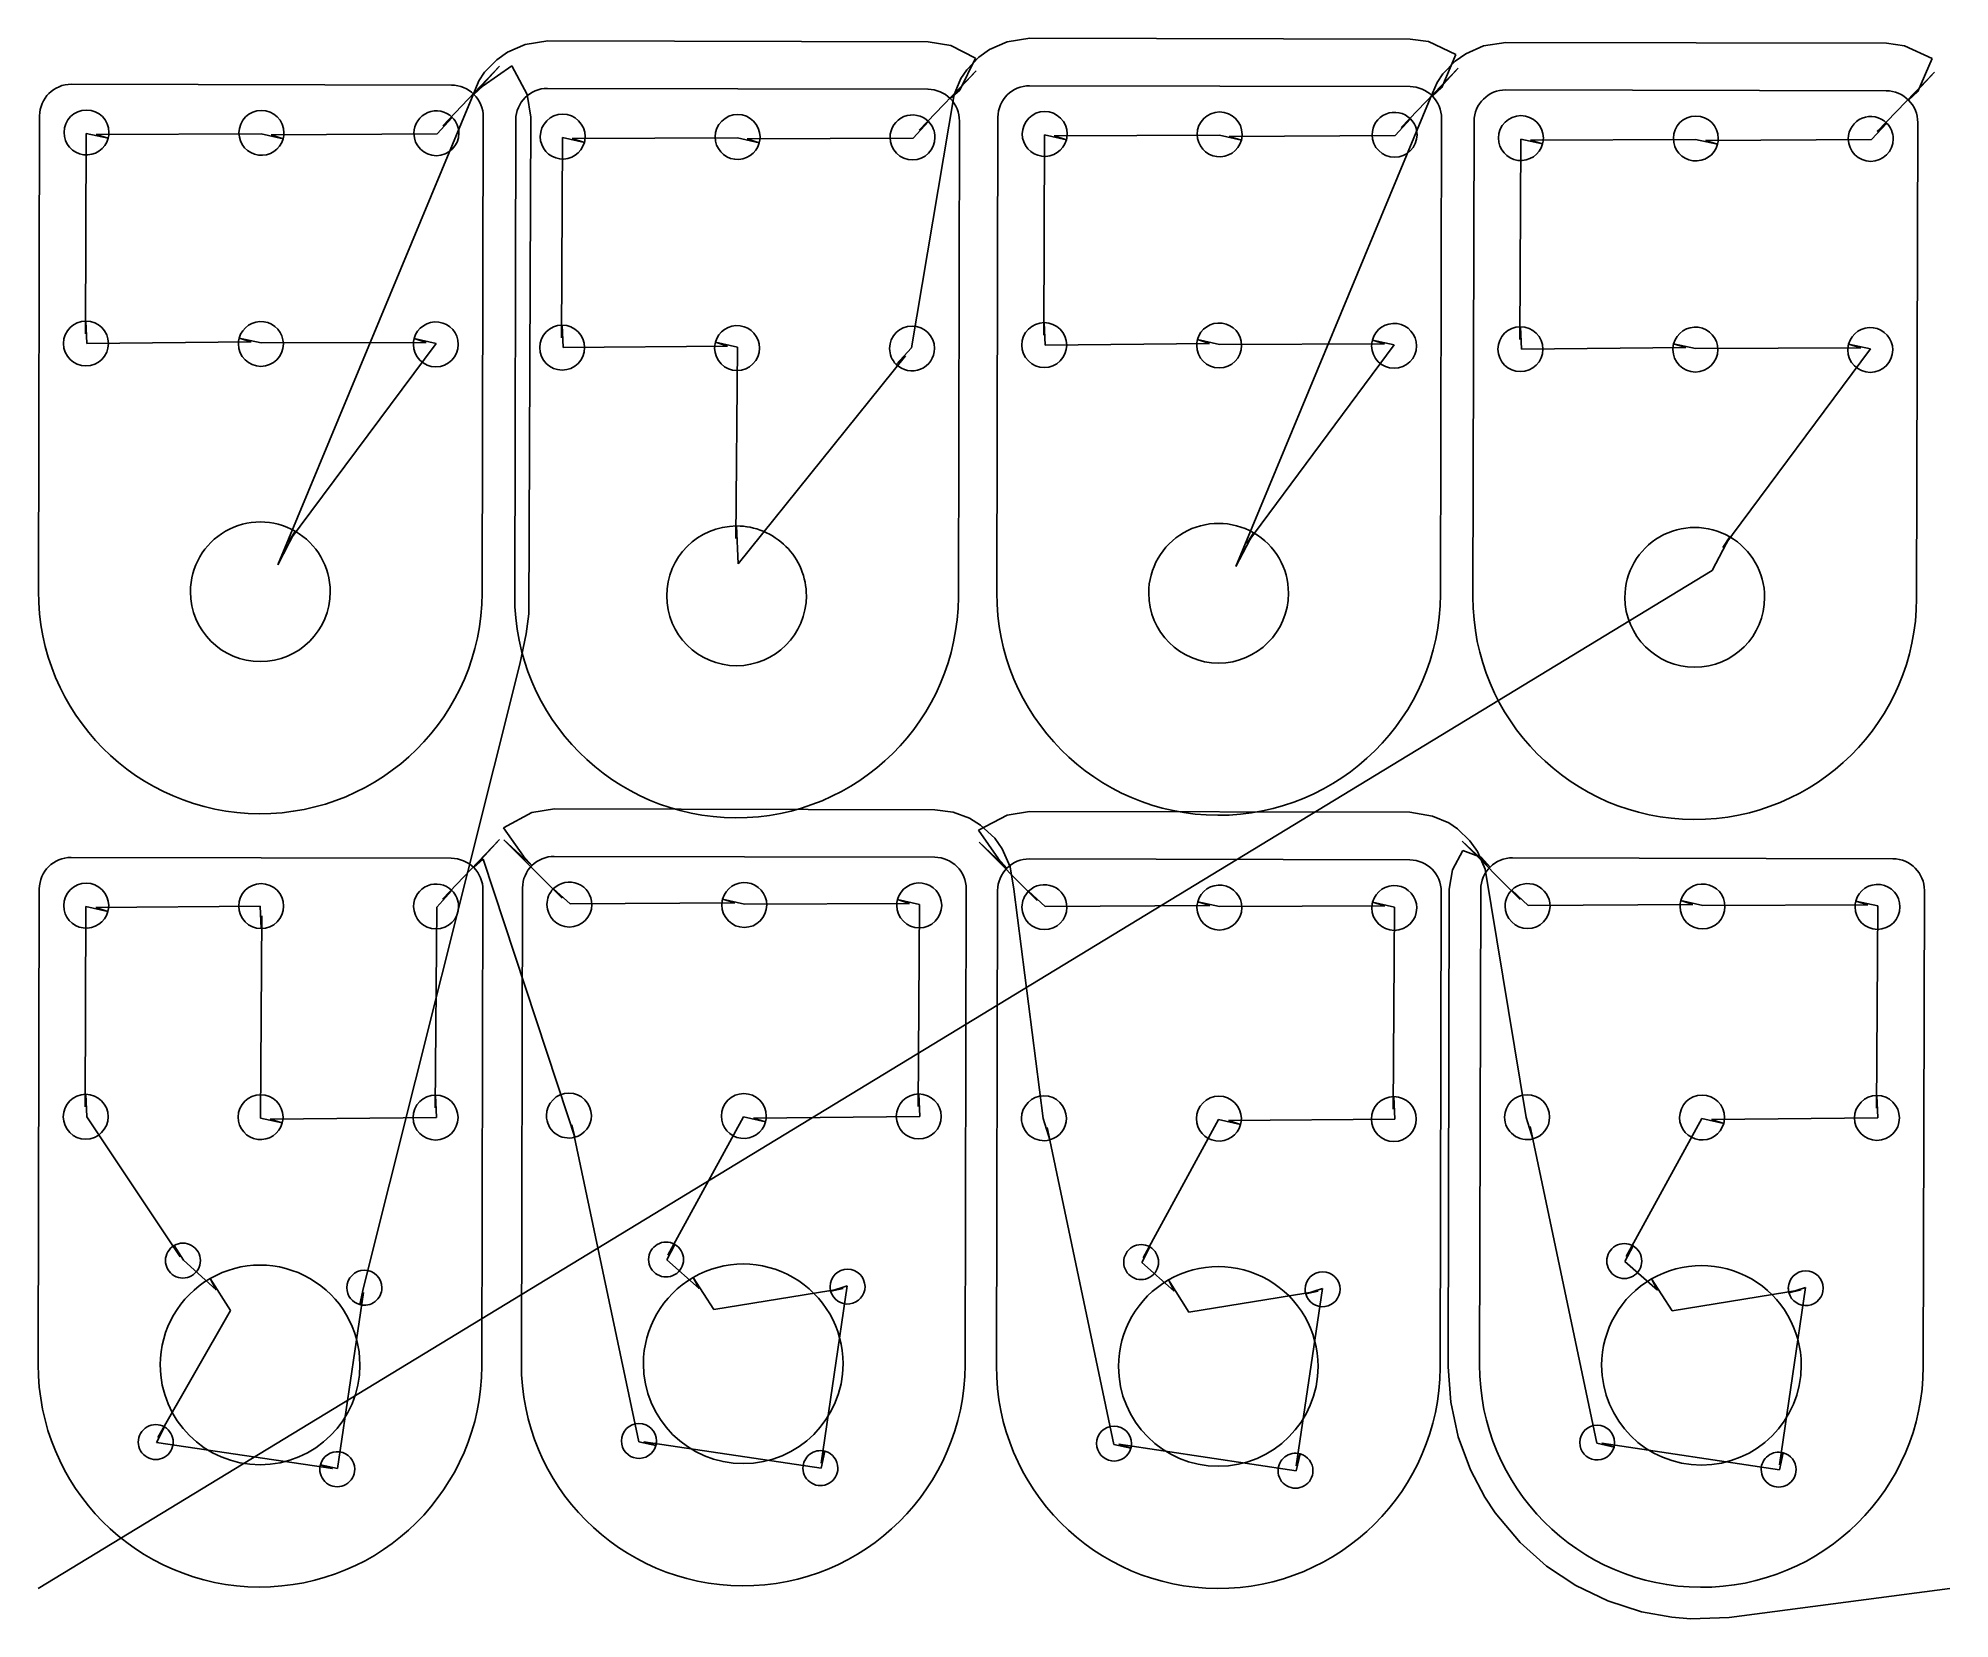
# Model space of a CAD drawing. Header units: inches. Extents: x 0.28 to 7.82, y 0.11 to 6.35.
import ezdxf

# ---------------------------------------------------------------- set-up
doc = ezdxf.new("R2010")
doc.units = ezdxf.units.IN
doc.layers.get('0').update_dxf_attribs({"linetype": 'CONTINUOUS'})
doc.layers.add('3', color=7, linetype='CONTINUOUS')
doc.layers.add('9', color=7, linetype='CONTINUOUS')

msp = doc.modelspace()

# ---------------------------------------------------------------- linework, layer by layer
at = {"color": 0, "linetype": 'CONTINUOUS'}
for p, q in [((2.2926, 6.3376), (2.2041, 6.3233)), ((3.7931, 6.3341), (2.2926, 6.3376)), ((3.8824, 6.319), (3.7931, 6.3341)), ((4.1055, 6.3336), (4.0352, 6.3031)), ((4.194, 6.3479), (4.1055, 6.3336)), ((5.6946, 6.3444), (4.194, 6.3479)), ((5.7666, 6.3346), (5.6946, 6.3444)), ((5.8752, 6.284), (5.7666, 6.3346)), ((2.092, 6.2632), (2.0439, 6.2136)), ((2.1337, 6.2928), (2.092, 6.2632)), ((2.2041, 6.3233), (2.1337, 6.2928)), ((3.9803, 6.2696), (3.8824, 6.319)), ((3.9177, 6.1432), (3.9803, 6.2696)), ((3.9934, 6.2735), (3.9453, 6.2238)), ((4.0352, 6.3031), (3.9934, 6.2735)), ((5.8191, 6.1534), (5.8752, 6.284)), ((5.9135, 6.2868), (5.8717, 6.2573)), ((5.9838, 6.3174), (5.9135, 6.2868)), ((6.0723, 6.3316), (5.9838, 6.3174)), ((7.5729, 6.3282), (6.0723, 6.3316)), ((7.6449, 6.3184), (7.5729, 6.3282)), ((7.7535, 6.2678), (7.6449, 6.3184)), ((7.6974, 6.1372), (7.7535, 6.2678)), ((1.8791, 6.0018), (2.1031, 6.237)), ((2.0439, 6.2136), (2.0212, 6.1793)), ((2.0387, 6.1601), (2.1506, 6.2389)), ((2.1506, 6.2389), (2.2116, 6.1262)), ((3.7575, 5.9856), (3.9825, 6.2197)), ((3.9227, 6.1896), (3.8958, 6.1259)), ((3.9453, 6.2238), (3.9227, 6.1896)), ((5.6589, 5.9959), (5.8839, 6.23)), ((5.8236, 6.2076), (5.801, 6.1734)), ((5.8717, 6.2573), (5.8236, 6.2076)), ((7.5372, 5.9797), (7.7622, 6.2137)), ((1.9944, 6.1156), (1.2277, 4.2702)), ((2.0212, 6.1793), (1.9944, 6.1156)), ((2.2116, 6.1262), (2.226, 6.0369)), ((3.8958, 6.1259), (3.727, 5.1268)), ((5.7741, 6.1097), (5.0074, 4.2642)), ((5.801, 6.1734), (5.7741, 6.1097)), ((2.226, 6.0369), (2.2181, 4.0779)), ((0.4693, 5.1822), (0.4725, 5.9724)), ((0.5113, 5.9683), (1.1625, 5.9708)), ((1.2013, 5.9667), (1.8562, 5.9703)), ((4.249, 5.1762), (4.2522, 5.9665)), ((4.291, 5.9623), (4.9422, 5.9649)), ((4.981, 5.9607), (5.6359, 5.9643)), ((2.3476, 5.166), (2.3508, 5.9562)), ((2.3896, 5.952), (3.0408, 5.9546)), ((3.0796, 5.9504), (3.7345, 5.9541)), ((6.1273, 5.16), (6.1305, 5.9502)), ((6.1693, 5.9461), (6.8205, 5.9486)), ((6.8593, 5.9445), (7.5142, 5.9481)), ((1.1236, 5.1498), (0.4753, 5.1436)), ((1.8136, 5.1482), (1.1624, 5.1457)), ((1.2701, 4.361), (1.8524, 5.1441)), ((3.0019, 5.1336), (2.3536, 5.1274)), ((3.0353, 4.374), (3.0407, 5.1295)), ((4.9033, 5.1439), (4.2551, 5.1377)), ((5.5933, 5.1423), (4.9421, 5.1398)), ((5.0498, 4.3551), (5.6321, 5.1382)), ((6.7816, 5.1277), (6.1334, 5.1215)), ((3.704, 5.0953), (3.044, 4.2741)), ((7.4716, 5.1261), (6.8204, 5.1236)), ((6.9281, 4.3389), (7.5104, 5.122)), ((0.2831, 0.2333), (6.8858, 4.248)), ((2.2181, 4.0779), (2.2083, 3.9979)), ((2.2083, 3.9979), (2.1823, 3.8786)), ((2.1823, 3.8786), (1.5666, 1.4198)), ((2.1184, 3.2338), (2.2305, 3.294)), ((2.2305, 3.294), (2.319, 3.3082)), ((2.319, 3.3082), (3.8196, 3.3047)), ((3.8196, 3.3047), (3.8916, 3.2949)), ((3.8916, 3.2949), (3.9564, 3.2707)), ((3.9564, 3.2707), (4.0002, 3.2443)), ((3.9923, 3.2236), (4.1044, 3.2837)), ((4.0002, 3.2443), (4.0564, 3.1921)), ((4.1044, 3.2837), (4.1929, 3.2979)), ((4.1929, 3.2979), (5.6937, 3.2944)), ((5.6937, 3.2944), (5.7832, 3.2792)), ((5.7832, 3.2792), (5.8468, 3.2523)), ((5.8468, 3.2523), (5.8809, 3.2297)), ((1.878, 2.9519), (2.1022, 3.1869)), ((2.1967, 3.1215), (2.1184, 3.2338)), ((2.3492, 2.9563), (2.1202, 3.1863)), ((4.0706, 3.1112), (3.9923, 3.2236)), ((4.2232, 2.946), (3.9941, 3.1761)), ((4.0564, 3.1921), (4.0859, 3.1503)), ((5.8809, 3.2297), (5.9305, 3.1816)), ((6.129, 2.9504), (5.8999, 3.1804)), ((5.9305, 3.1816), (5.96, 3.1399)), ((2.0377, 3.11), (2.3725, 2.0969)), ((4.0859, 3.1503), (4.1165, 3.08)), ((5.9022, 3.1438), (5.8616, 3.0671)), ((5.9764, 3.1156), (5.9022, 3.1438)), ((5.96, 3.1399), (5.9905, 3.0696)), ((4.1165, 3.08), (4.1307, 2.9913)), ((5.8616, 3.0671), (5.848, 2.9909)), ((5.9905, 3.0696), (6.1522, 2.0909)), ((4.1307, 2.9913), (4.2464, 2.0866)), ((5.848, 2.9909), (5.8439, 1.1067)), ((0.4682, 2.1322), (0.4714, 2.9225)), ((0.5102, 2.9183), (1.1584, 2.9245)), ((1.1645, 2.886), (1.1594, 2.0883)), ((1.8482, 2.129), (1.8551, 2.9203)), ((3.0302, 2.9368), (2.3808, 2.9333)), ((3.7202, 2.9352), (3.069, 2.9327)), ((3.754, 2.1334), (3.759, 2.9311)), ((4.9041, 2.9266), (4.2547, 2.9231)), ((5.5941, 2.925), (4.9429, 2.9224)), ((5.6279, 2.1231), (5.6329, 2.9208)), ((6.81, 2.9309), (6.1605, 2.9274)), ((7.5, 2.9293), (6.8488, 2.9268)), ((7.5337, 2.1274), (7.5388, 2.9252)), ((0.8423, 1.5413), (0.4742, 2.0937)), ((1.1982, 2.0841), (1.8542, 2.0905)), ((2.3883, 2.0612), (2.6518, 0.8116)), ((2.767, 1.5479), (3.0652, 2.0926)), ((3.104, 2.0885), (3.76, 2.0948)), ((4.2622, 2.0509), (4.5257, 0.8013)), ((4.641, 1.5376), (4.9392, 2.0823)), ((4.978, 2.0782), (5.634, 2.0846)), ((6.168, 2.0553), (6.4315, 0.8057)), ((6.5468, 1.5419), (6.845, 2.0867)), ((6.8838, 2.0825), (7.5398, 2.0889)), ((0.9843, 1.4112), (0.8562, 1.5276)), ((2.8901, 1.4156), (2.7621, 1.5289)), ((4.7641, 1.4053), (4.636, 1.5186)), ((6.6699, 1.4096), (6.5418, 1.523)), ((1.5667, 1.4002), (1.4632, 0.7061)), ((3.4576, 1.4164), (2.9476, 1.3334)), ((3.3711, 0.7264), (3.4745, 1.4263)), ((5.3315, 1.4061), (4.8216, 1.3231)), ((5.2451, 0.7161), (5.3484, 1.416)), ((7.2373, 1.4104), (6.7274, 1.3275)), ((7.1509, 0.7205), (7.2542, 1.4203)), ((0.7542, 0.8277), (1.0418, 1.3291)), ((5.8439, 1.1067), (5.8544, 0.9677)), ((5.8544, 0.9677), (5.8841, 0.8315)), ((5.8841, 0.8315), (5.9325, 0.7008)), ((1.4436, 0.706), (0.7493, 0.8087)), ((2.6713, 0.8117), (3.3713, 0.7068)), ((4.5453, 0.8014), (5.2452, 0.6965)), ((6.4511, 0.8058), (7.151, 0.7009)), ((5.9325, 0.7008), (5.9894, 0.5929)), ((5.9894, 0.5929), (6.03, 0.5309)), ((6.03, 0.5309), (6.128, 0.4141)), ((6.128, 0.4141), (6.2321, 0.3214)), ((6.2321, 0.3214), (6.348, 0.244)), ((6.348, 0.244), (6.4736, 0.1835)), ((6.9527, 0.1185), (7.823, 0.2333)), ((6.4736, 0.1835), (6.6064, 0.1411)), ((6.6064, 0.1411), (6.7265, 0.1194)), ((6.7265, 0.1194), (6.8003, 0.1133)), ((6.8003, 0.1133), (6.9527, 0.1185))]:
    msp.add_line(p, q, dxfattribs=at)
at = {"layer": '3', "color": 3, "linetype": 'CONTINUOUS'}
for p, q in [((0.4138, 6.1663), (1.913, 6.1628)), ((2.2921, 6.1501), (3.7927, 6.1466)), ((4.1936, 6.1604), (5.6942, 6.1569)), ((6.0719, 6.1441), (7.5725, 6.1407)), ((0.2842, 4.1666), (0.2885, 6.0422)), ((2.0385, 6.0375), (2.0342, 4.1594)), ((4.0639, 4.1606), (4.0683, 6.0362)), ((2.1625, 4.1504), (2.1668, 6.026)), ((3.9168, 6.0213), (3.9125, 4.1436)), ((5.8183, 6.0316), (5.8139, 4.1535)), ((5.9422, 4.1444), (5.9466, 6.02)), ((7.6966, 6.0154), (7.6922, 4.1377)), ((0.4127, 3.1163), (1.9121, 3.1129)), ((2.3185, 3.1207), (3.8191, 3.1172)), ((4.1925, 3.1104), (5.6933, 3.1069)), ((6.0983, 3.1148), (7.5989, 3.1113)), ((0.2831, 1.1166), (0.2874, 2.9922)), ((2.0374, 2.9876), (2.0331, 1.1099)), ((2.1889, 1.121), (2.1933, 2.9966)), ((3.9432, 2.9919), (3.9389, 1.1138)), ((4.0628, 1.1107), (4.0672, 2.9863)), ((5.8172, 2.9816), (5.8128, 1.1035)), ((5.9686, 1.115), (5.973, 2.9906)), ((7.723, 2.986), (7.7186, 1.1079))]:
    msp.add_line(p, q, dxfattribs=at)
for centre, radius, start, end in [((0.4135, 6.0413), 0.125, 89.86684, 179.59632), ((1.9135, 6.0378), 0.125, 45.05669, 90.24969), ((1.9135, 6.0378), 0.125, 359.86369, 45.05669), ((2.2918, 6.0251), 0.125, 89.8681, 179.59692), ((3.7918, 6.0216), 0.125, 44.73276, 89.59741), ((3.7918, 6.0216), 0.125, 359.8681, 44.73276), ((4.1933, 6.0353), 0.125, 89.86684, 179.59637), ((5.6933, 6.0319), 0.125, 44.7329, 89.5977), ((5.6933, 6.0319), 0.125, 359.8681, 44.7329), ((6.0716, 6.0191), 0.125, 89.86684, 179.59646), ((7.5716, 6.0157), 0.125, 44.73274, 89.59738), ((0.4734, 5.9761), 0.0886, 360, 180), ((1.1634, 5.9745), 0.0886, 360, 180), ((1.8534, 5.9729), 0.0886, 45, 180), ((1.8534, 5.9729), 0.0886, 360, 45), ((2.3517, 5.9599), 0.0886, 360, 180), ((3.0417, 5.9583), 0.0886, 360, 180), ((3.7317, 5.9567), 0.0886, 45, 180), ((4.2531, 5.9702), 0.0886, 360, 180), ((4.9431, 5.9686), 0.0886, 360, 180), ((5.6331, 5.967), 0.0886, 45, 180), ((6.1314, 5.954), 0.0886, 360, 180), ((6.8214, 5.9524), 0.0886, 360, 180), ((7.5114, 5.9508), 0.0886, 45, 180), ((7.5716, 6.0157), 0.125, 359.8681, 44.73274), ((0.4734, 5.9761), 0.0886, 180, 345), ((0.4734, 5.9761), 0.0886, 345, 0), ((1.1634, 5.9745), 0.0886, 180, 345), ((1.1634, 5.9745), 0.0886, 345, 0), ((1.8534, 5.9729), 0.0886, 180, 360), ((2.3517, 5.9599), 0.0886, 180, 345), ((2.3517, 5.9599), 0.0886, 345, 0), ((3.0417, 5.9583), 0.0886, 180, 345), ((3.0417, 5.9583), 0.0886, 345, 0), ((3.7317, 5.9567), 0.0886, 180, 360), ((3.7317, 5.9567), 0.0886, 360, 45), ((4.2531, 5.9702), 0.0886, 180, 345), ((4.2531, 5.9702), 0.0886, 345, 0), ((4.9431, 5.9686), 0.0886, 180, 345), ((4.9431, 5.9686), 0.0886, 345, 0), ((5.6331, 5.967), 0.0886, 180, 360), ((5.6331, 5.967), 0.0886, 360, 45), ((7.5114, 5.9508), 0.0886, 360, 45), ((6.1314, 5.954), 0.0886, 180, 345), ((6.1314, 5.954), 0.0886, 345, 0), ((6.8214, 5.9524), 0.0886, 180, 345), ((6.8214, 5.9524), 0.0886, 345, 0), ((7.5114, 5.9508), 0.0886, 180, 360), ((0.4714, 5.1436), 0.0886, 90, 180), ((0.4714, 5.1436), 0.0886, 360, 90), ((1.1614, 5.1419), 0.0886, 360, 165), ((1.8514, 5.1403), 0.0886, 360, 165), ((2.3497, 5.1273), 0.0886, 90, 180), ((2.3497, 5.1273), 0.0886, 360, 90), ((3.0397, 5.1257), 0.0886, 360, 165), ((3.7297, 5.1241), 0.0886, 360, 180), ((4.2512, 5.1376), 0.0886, 90, 180), ((4.2512, 5.1376), 0.0886, 360, 90), ((4.9412, 5.136), 0.0886, 360, 165), ((5.6312, 5.1344), 0.0886, 360, 165), ((6.1295, 5.1214), 0.0886, 90, 180), ((6.1295, 5.1214), 0.0886, 360, 90), ((6.8195, 5.1198), 0.0886, 360, 165), ((7.5095, 5.1182), 0.0886, 360, 165), ((0.4714, 5.1436), 0.0886, 180, 360), ((1.1614, 5.1419), 0.0886, 165, 180), ((1.1614, 5.1419), 0.0886, 180, 360), ((1.8514, 5.1403), 0.0886, 165, 180), ((1.8514, 5.1403), 0.0886, 180, 360), ((2.3497, 5.1273), 0.0886, 180, 360), ((3.0397, 5.1257), 0.0886, 165, 180), ((4.2512, 5.1376), 0.0886, 180, 360), ((4.9412, 5.136), 0.0886, 165, 180), ((4.9412, 5.136), 0.0886, 180, 360), ((5.6312, 5.1344), 0.0886, 165, 180), ((5.6312, 5.1344), 0.0886, 180, 360), ((6.8195, 5.1198), 0.0886, 165, 180), ((7.5095, 5.1182), 0.0886, 165, 180), ((3.0397, 5.1257), 0.0886, 180, 360), ((3.7297, 5.1241), 0.0886, 180, 225), ((3.7297, 5.1241), 0.0886, 225, 0), ((6.1295, 5.1214), 0.0886, 180, 360), ((6.8195, 5.1198), 0.0886, 180, 360), ((7.5095, 5.1182), 0.0886, 180, 360), ((1.1592, 4.1645), 0.2756, 60.00217, 180.00072), ((1.1592, 4.1645), 0.2756, 0.00072, 60.00217), ((3.0375, 4.1483), 0.2756, 90.00144, 180.00144), ((3.0375, 4.1483), 0.2756, 0.00144, 90.00144), ((4.9389, 4.1586), 0.2756, 60.00217, 180.00072), ((4.9389, 4.1586), 0.2756, 0.00072, 60.00217), ((6.8172, 4.1424), 0.2756, 60.00217, 180.00072), ((6.8172, 4.1424), 0.2756, 0.00072, 60.00217), ((1.1592, 4.1638), 0.875, 179.81696, 359.71293), ((1.1592, 4.1645), 0.2756, 180.00144, 0.00144), ((3.0375, 4.1478), 0.875, 179.83053, 359.72671), ((3.0375, 4.1483), 0.2756, 180.00144, 0.00144), ((4.9389, 4.1578), 0.875, 179.81694, 359.71296), ((4.9389, 4.1586), 0.2756, 180.00144, 0.00144), ((6.8172, 4.1412), 0.875, 179.788, 359.76923), ((6.8172, 4.1424), 0.2756, 180.00144, 0.00144), ((0.4124, 2.9913), 0.125, 89.86684, 179.59632), ((1.9124, 2.9879), 0.125, 45.00112, 90.13823), ((2.3183, 2.9957), 0.125, 89.86684, 134.73159), ((3.8182, 2.9922), 0.125, 359.8681, 89.59707), ((4.1922, 2.9854), 0.125, 89.86684, 134.73175), ((5.6922, 2.9819), 0.125, 359.86811, 89.48582), ((6.098, 2.9898), 0.125, 89.86684, 134.73171), ((7.598, 2.9863), 0.125, 359.8681, 89.5977), ((1.9124, 2.9879), 0.125, 359.86401, 45.00112), ((2.3183, 2.9957), 0.125, 134.73159, 179.59634), ((2.3781, 2.9306), 0.0886, 360, 135), ((3.0681, 2.9289), 0.0886, 360, 165), ((4.1922, 2.9854), 0.125, 134.73175, 179.59666), ((6.098, 2.9898), 0.125, 134.73171, 179.59657), ((0.4723, 2.9262), 0.0886, 360, 180), ((1.1623, 2.9246), 0.0886, 360, 180), ((1.8523, 2.923), 0.0886, 45, 180), ((1.8523, 2.923), 0.0886, 360, 45), ((2.3781, 2.9306), 0.0886, 135, 180), ((3.0681, 2.9289), 0.0886, 165, 180), ((3.7581, 2.9273), 0.0886, 165, 180), ((3.7581, 2.9273), 0.0886, 360, 165), ((4.252, 2.9203), 0.0886, 135, 180), ((4.252, 2.9203), 0.0886, 360, 135), ((4.942, 2.9187), 0.0886, 165, 180), ((4.942, 2.9187), 0.0886, 360, 165), ((5.632, 2.9171), 0.0886, 360, 165), ((6.1578, 2.9246), 0.0886, 135, 180), ((6.1578, 2.9246), 0.0886, 360, 135), ((6.8478, 2.923), 0.0886, 165, 180), ((6.8478, 2.923), 0.0886, 360, 165), ((7.5378, 2.9214), 0.0886, 165, 180), ((7.5378, 2.9214), 0.0886, 360, 165), ((0.4723, 2.9262), 0.0886, 180, 345), ((0.4723, 2.9262), 0.0886, 345, 0), ((1.1623, 2.9246), 0.0886, 180, 270), ((1.1623, 2.9246), 0.0886, 270, 0), ((1.8523, 2.923), 0.0886, 180, 360), ((2.3781, 2.9306), 0.0886, 180, 360), ((3.0681, 2.9289), 0.0886, 180, 360), ((3.7581, 2.9273), 0.0886, 180, 360), ((4.252, 2.9203), 0.0886, 180, 360), ((4.942, 2.9187), 0.0886, 180, 360), ((5.632, 2.9171), 0.0886, 165, 180), ((5.632, 2.9171), 0.0886, 180, 360), ((6.1578, 2.9246), 0.0886, 180, 360), ((6.8478, 2.923), 0.0886, 180, 360), ((7.5378, 2.9214), 0.0886, 180, 360), ((0.4703, 2.0936), 0.0886, 90, 180), ((0.4703, 2.0936), 0.0886, 360, 90), ((1.1603, 2.092), 0.0886, 360, 180), ((1.8503, 2.0904), 0.0886, 90, 180), ((1.8503, 2.0904), 0.0886, 360, 90), ((2.3762, 2.098), 0.0886, 360, 180), ((3.0662, 2.0964), 0.0886, 360, 180), ((3.7562, 2.0947), 0.0886, 90, 180), ((3.7562, 2.0947), 0.0886, 360, 90), ((4.2501, 2.0877), 0.0886, 360, 180), ((4.9401, 2.0861), 0.0886, 360, 180), ((5.6301, 2.0845), 0.0886, 90, 180), ((5.6301, 2.0845), 0.0886, 360, 90), ((6.1559, 2.092), 0.0886, 360, 180), ((6.8459, 2.0904), 0.0886, 360, 180), ((7.5359, 2.0888), 0.0886, 90, 180), ((7.5359, 2.0888), 0.0886, 360, 90), ((0.4703, 2.0936), 0.0886, 180, 360), ((1.1603, 2.092), 0.0886, 180, 345), ((1.1603, 2.092), 0.0886, 345, 0), ((1.8503, 2.0904), 0.0886, 180, 360), ((2.3762, 2.098), 0.0886, 180, 285), ((2.3762, 2.098), 0.0886, 285, 0), ((3.0662, 2.0964), 0.0886, 180, 345), ((3.0662, 2.0964), 0.0886, 345, 0), ((3.7562, 2.0947), 0.0886, 180, 360), ((4.2501, 2.0877), 0.0886, 180, 285), ((4.2501, 2.0877), 0.0886, 285, 0), ((4.9401, 2.0861), 0.0886, 180, 345), ((4.9401, 2.0861), 0.0886, 345, 0), ((5.6301, 2.0845), 0.0886, 180, 360), ((6.1559, 2.092), 0.0886, 180, 285), ((6.1559, 2.092), 0.0886, 285, 0), ((6.8459, 2.0904), 0.0886, 180, 345), ((6.8459, 2.0904), 0.0886, 345, 0), ((7.5359, 2.0888), 0.0886, 180, 0), ((0.8536, 1.526), 0.0689, 120.00866, 180.00289), ((0.8536, 1.526), 0.0689, 0.00289, 120.00866), ((2.7595, 1.5304), 0.0689, 60.00866, 180.00289), ((2.7595, 1.5304), 0.0689, 0.00289, 60.00866), ((4.6334, 1.5201), 0.0689, 60.00866, 180.00289), ((6.5392, 1.5244), 0.0689, 60.00866, 180.00289), ((6.5392, 1.5244), 0.0689, 0.00289, 60.00866), ((0.8536, 1.526), 0.0689, 180.00578, 0.00578), ((1.1581, 1.1146), 0.3937, 359.99949, 119.99848), ((2.7595, 1.5304), 0.0689, 180.00578, 0.00578), ((3.0639, 1.119), 0.3937, 359.99949, 119.99848), ((4.6334, 1.5201), 0.0689, 180.00578, 0.00578), ((4.6334, 1.5201), 0.0689, 0.00289, 60.00866), ((6.5392, 1.5244), 0.0689, 180.00578, 0.00578), ((1.1581, 1.1146), 0.3937, 119.99848, 179.99949), ((1.5695, 1.419), 0.0689, 0.00578, 180.00578), ((3.0639, 1.119), 0.3937, 119.99848, 179.99949), ((3.4753, 1.4234), 0.0689, 0.00578, 180.00578), ((4.9378, 1.1087), 0.3937, 119.99848, 179.99949), ((4.9378, 1.1087), 0.3937, 359.99949, 119.99848), ((5.3492, 1.4131), 0.0689, 0.00578, 180.00578), ((6.8436, 1.113), 0.3937, 119.99848, 179.99949), ((6.8436, 1.113), 0.3937, 359.99949, 119.99848), ((7.2551, 1.4174), 0.0689, 0.00578, 180.00578), ((1.5695, 1.419), 0.0689, 180.00289, 255.00866), ((1.5695, 1.419), 0.0689, 255.00866, 0.00289), ((3.4753, 1.4234), 0.0689, 180.00289, 195.00866), ((3.4753, 1.4234), 0.0689, 195.00866, 0.00289), ((5.3492, 1.4131), 0.0689, 180.00289, 195.00866), ((5.3492, 1.4131), 0.0689, 195.00866, 0.00289), ((7.255, 1.4174), 0.0689, 180.00289, 195.00866), ((7.2551, 1.4175), 0.0689, 195.00866, 0.00289), ((1.1581, 1.1134), 0.875, 179.78809, 359.76915), ((1.1581, 1.1146), 0.3937, 179.99899, 359.99899), ((3.0639, 1.1182), 0.875, 179.81696, 359.71293), ((3.0639, 1.119), 0.3937, 179.99899, 359.99899), ((4.9378, 1.1079), 0.875, 179.81694, 359.71296), ((4.9378, 1.1087), 0.3937, 179.99899, 359.99899), ((6.8436, 1.1123), 0.875, 179.81694, 359.71304), ((6.8436, 1.113), 0.3937, 179.99899, 359.99899), ((0.7467, 0.8102), 0.0689, 60.00866, 180.00289), ((0.7467, 0.8102), 0.0689, 0.00289, 60.00866), ((2.6525, 0.8145), 0.0689, 0.00578, 180.00578), ((4.5264, 0.8042), 0.0689, 0.00578, 180.00578), ((6.4322, 0.8086), 0.0689, 0.00578, 180.00578), ((0.7466, 0.8102), 0.0689, 180.00578, 0.00578), ((1.4625, 0.7032), 0.0689, 0.00289, 165.00866), ((2.6525, 0.8145), 0.0689, 180.00289, 345.00866), ((2.6524, 0.8145), 0.0689, 345.00866, 0.00289), ((3.3683, 0.7075), 0.0689, 75.00866, 180.00289), ((3.3683, 0.7075), 0.0689, 0.00289, 75.00866), ((4.5264, 0.8042), 0.0689, 180.00289, 345.00866), ((4.5264, 0.8042), 0.0689, 345.00866, 0.00289), ((5.2423, 0.6972), 0.0689, 75.00866, 180.00289), ((5.2423, 0.6972), 0.0689, 0.00289, 75.00866), ((6.4322, 0.8086), 0.0689, 180.00289, 345.00866), ((6.4322, 0.8086), 0.0689, 345.00866, 0.00289), ((7.1481, 0.7016), 0.0689, 75.00866, 180.00289), ((7.1481, 0.7016), 0.0689, 0.00289, 75.00866), ((1.4625, 0.7032), 0.0689, 165.00866, 180.00289), ((1.4625, 0.7032), 0.0689, 180.00578, 0.00578), ((3.3683, 0.7075), 0.0689, 180.00578, 0.00578), ((5.2423, 0.6972), 0.0689, 180.00578, 0.00578), ((7.1481, 0.7016), 0.0689, 180.00578, 0.00578)]:
    msp.add_arc(centre, radius, start, end, dxfattribs=at)
at = {"layer": '9', "color": 9, "linetype": 'CONTINUOUS'}
for p, q in [((2.1031, 6.237), (2.0018, 6.1263)), ((3.9825, 6.2197), (3.8806, 6.1096)), ((5.8839, 6.23), (5.7821, 6.1198)), ((7.7622, 6.2137), (7.6604, 6.1036)), ((2.0018, 6.1263), (2.0387, 6.1601)), ((3.8806, 6.1096), (3.9177, 6.1432)), ((5.7821, 6.1198), (5.8191, 6.1534)), ((7.6604, 6.1036), (7.6974, 6.1372)), ((1.8562, 5.9703), (1.916, 6.0356)), ((1.916, 6.0356), (1.8791, 6.0018)), ((0.4725, 5.9724), (0.5589, 5.9532)), ((0.5589, 5.9532), (0.5113, 5.9683)), ((1.1625, 5.9708), (1.2489, 5.9516)), ((1.2489, 5.9516), (1.2013, 5.9667)), ((3.7345, 5.9541), (3.7943, 6.0194)), ((3.7943, 6.0194), (3.7575, 5.9856)), ((4.2522, 5.9665), (4.3387, 5.9473)), ((4.3387, 5.9473), (4.291, 5.9623)), ((4.9422, 5.9649), (5.0287, 5.9457)), ((5.0287, 5.9457), (4.981, 5.9607)), ((5.6359, 5.9643), (5.6958, 6.0296)), ((5.6958, 6.0296), (5.6589, 5.9959)), ((7.5142, 5.9481), (7.5741, 6.0134)), ((7.5741, 6.0134), (7.5372, 5.9797)), ((2.3508, 5.9562), (2.4372, 5.937)), ((2.4372, 5.937), (2.3896, 5.952)), ((3.0408, 5.9546), (3.1272, 5.9354)), ((3.1272, 5.9354), (3.0796, 5.9504)), ((6.1305, 5.9502), (6.217, 5.9311)), ((6.217, 5.9311), (6.1693, 5.9461)), ((6.8205, 5.9486), (6.907, 5.9295)), ((6.907, 5.9295), (6.8593, 5.9445)), ((0.4714, 5.2321), (0.4693, 5.1822)), ((0.4753, 5.1436), (0.4714, 5.2321)), ((2.3497, 5.2159), (2.3476, 5.166)), ((2.3536, 5.1274), (2.3497, 5.2159)), ((4.2512, 5.2262), (4.249, 5.1762)), ((4.2551, 5.1377), (4.2512, 5.2262)), ((6.1295, 5.21), (6.1273, 5.16)), ((6.1334, 5.1215), (6.1295, 5.21)), ((1.1624, 5.1457), (1.0759, 5.1649)), ((1.0759, 5.1649), (1.1236, 5.1498)), ((1.8524, 5.1441), (1.7659, 5.1633)), ((1.7659, 5.1633), (1.8136, 5.1482)), ((3.0407, 5.1295), (2.9542, 5.1487)), ((2.9542, 5.1487), (3.0019, 5.1336)), ((4.9421, 5.1398), (4.8556, 5.1589)), ((4.8556, 5.1589), (4.9033, 5.1439)), ((5.6321, 5.1382), (5.5456, 5.1573)), ((5.5456, 5.1573), (5.5933, 5.1423)), ((6.8204, 5.1236), (6.7339, 5.1427)), ((6.7339, 5.1427), (6.7816, 5.1277)), ((7.5104, 5.122), (7.4239, 5.1411)), ((7.4239, 5.1411), (7.4716, 5.1261)), ((3.727, 5.1268), (3.6671, 5.0615)), ((3.6671, 5.0615), (3.704, 5.0953)), ((1.2277, 4.2702), (1.297, 4.4032)), ((1.297, 4.4032), (1.2701, 4.361)), ((3.0375, 4.4239), (3.0353, 4.374)), ((3.044, 4.2741), (3.0375, 4.4239)), ((5.0074, 4.2642), (5.0767, 4.3973)), ((5.0767, 4.3973), (5.0498, 4.3551)), ((6.8858, 4.248), (6.955, 4.3811)), ((6.955, 4.3811), (6.9281, 4.3389)), ((2.1022, 3.1869), (2.0008, 3.0763)), ((2.1202, 3.1863), (2.2303, 3.0845)), ((3.9941, 3.1761), (4.1042, 3.0742)), ((5.8999, 3.1804), (6.01, 3.0786)), ((2.0008, 3.0763), (2.0377, 3.11)), ((2.2303, 3.0845), (2.1967, 3.1215)), ((4.1042, 3.0742), (4.0706, 3.1112)), ((6.01, 3.0786), (5.9764, 3.1156)), ((1.8551, 2.9203), (1.9149, 2.9856)), ((1.9149, 2.9856), (1.878, 2.9519)), ((2.3808, 2.9333), (2.3155, 2.9932)), ((2.3155, 2.9932), (2.3492, 2.9563)), ((3.069, 2.9327), (2.9825, 2.9519)), ((2.9825, 2.9519), (3.0302, 2.9368)), ((3.759, 2.9311), (3.6725, 2.9503)), ((3.6725, 2.9503), (3.7202, 2.9352)), ((4.2547, 2.9231), (4.1894, 2.9829)), ((4.1894, 2.9829), (4.2232, 2.946)), ((4.9429, 2.9224), (4.8565, 2.9416)), ((4.8565, 2.9416), (4.9041, 2.9266)), ((6.1605, 2.9274), (6.0952, 2.9873)), ((6.0952, 2.9873), (6.129, 2.9504)), ((6.8488, 2.9268), (6.7623, 2.9459)), ((6.7623, 2.9459), (6.81, 2.9309)), ((7.5388, 2.9252), (7.4523, 2.9443)), ((7.4523, 2.9443), (7.5, 2.9293)), ((0.4714, 2.9225), (0.5578, 2.9033)), ((0.5578, 2.9033), (0.5102, 2.9183)), ((1.1584, 2.9245), (1.1623, 2.836)), ((1.1623, 2.836), (1.1645, 2.886)), ((5.6329, 2.9208), (5.5465, 2.94)), ((5.5465, 2.94), (5.5941, 2.925)), ((0.4703, 2.1822), (0.4682, 2.1322)), ((0.4742, 2.0937), (0.4703, 2.1822)), ((1.8503, 2.179), (1.8482, 2.129)), ((1.8542, 2.0905), (1.8503, 2.179)), ((3.7562, 2.1833), (3.754, 2.1334)), ((3.76, 2.0948), (3.7562, 2.1833)), ((5.6301, 2.1731), (5.6279, 2.1231)), ((5.634, 2.0846), (5.6301, 2.1731)), ((7.5359, 2.1774), (7.5337, 2.1274)), ((7.5398, 2.0889), (7.5359, 2.1774)), ((1.1594, 2.0883), (1.2459, 2.0691)), ((1.2459, 2.0691), (1.1982, 2.0841)), ((2.3725, 2.0969), (2.3991, 2.0124)), ((2.3991, 2.0124), (2.3883, 2.0612)), ((3.0652, 2.0926), (3.1517, 2.0734)), ((3.1517, 2.0734), (3.104, 2.0885)), ((4.2464, 2.0866), (4.273, 2.0021)), ((4.273, 2.0021), (4.2622, 2.0509)), ((4.9392, 2.0823), (5.0257, 2.0631)), ((5.0257, 2.0631), (4.978, 2.0782)), ((6.1522, 2.0909), (6.1788, 2.0065)), ((6.1788, 2.0065), (6.168, 2.0553)), ((6.845, 2.0867), (6.9315, 2.0675)), ((6.9315, 2.0675), (6.8838, 2.0825)), ((0.8562, 1.5276), (0.8192, 1.5857)), ((0.8192, 1.5857), (0.8423, 1.5413)), ((2.7621, 1.5289), (2.7939, 1.59)), ((2.7939, 1.59), (2.767, 1.5479)), ((6.5418, 1.523), (6.5736, 1.5841)), ((6.5736, 1.5841), (6.5468, 1.5419)), ((4.636, 1.5186), (4.6678, 1.5798)), ((4.6678, 1.5798), (4.641, 1.5376)), ((1.0418, 1.3291), (0.9612, 1.4556)), ((0.9612, 1.4556), (0.9843, 1.4112)), ((2.9476, 1.3334), (2.867, 1.4599)), ((2.867, 1.4599), (2.8901, 1.4156)), ((4.8216, 1.3231), (4.741, 1.4496)), ((4.741, 1.4496), (4.7641, 1.4053)), ((6.7274, 1.3275), (6.6468, 1.454)), ((6.6468, 1.454), (6.6699, 1.4096)), ((1.5666, 1.4198), (1.5517, 1.3525)), ((1.5517, 1.3525), (1.5667, 1.4002)), ((3.4745, 1.4263), (3.4088, 1.4055)), ((3.4088, 1.4055), (3.4576, 1.4164)), ((5.3484, 1.416), (5.2827, 1.3953)), ((5.2827, 1.3953), (5.3315, 1.4061)), ((7.2542, 1.4203), (7.1885, 1.3996)), ((7.1885, 1.3996), (7.2373, 1.4104)), ((0.7493, 0.8087), (0.7811, 0.8698)), ((0.7811, 0.8698), (0.7542, 0.8277)), ((2.6518, 0.8116), (2.719, 0.7967)), ((2.719, 0.7967), (2.6713, 0.8117)), ((3.3862, 0.7741), (3.3711, 0.7264)), ((3.3713, 0.7068), (3.3862, 0.7741)), ((4.5257, 0.8013), (4.5929, 0.7864)), ((4.5929, 0.7864), (4.5453, 0.8014)), ((5.2601, 0.7638), (5.2451, 0.7161)), ((5.2452, 0.6965), (5.2601, 0.7638)), ((6.4315, 0.8057), (6.4988, 0.7907)), ((6.4988, 0.7907), (6.4511, 0.8058)), ((7.1659, 0.7681), (7.1509, 0.7205)), ((7.151, 0.7009), (7.1659, 0.7681)), ((1.4632, 0.7061), (1.396, 0.721)), ((1.396, 0.721), (1.4436, 0.706))]:
    msp.add_line(p, q, dxfattribs=at)

doc.saveas('drawing.dxf')
